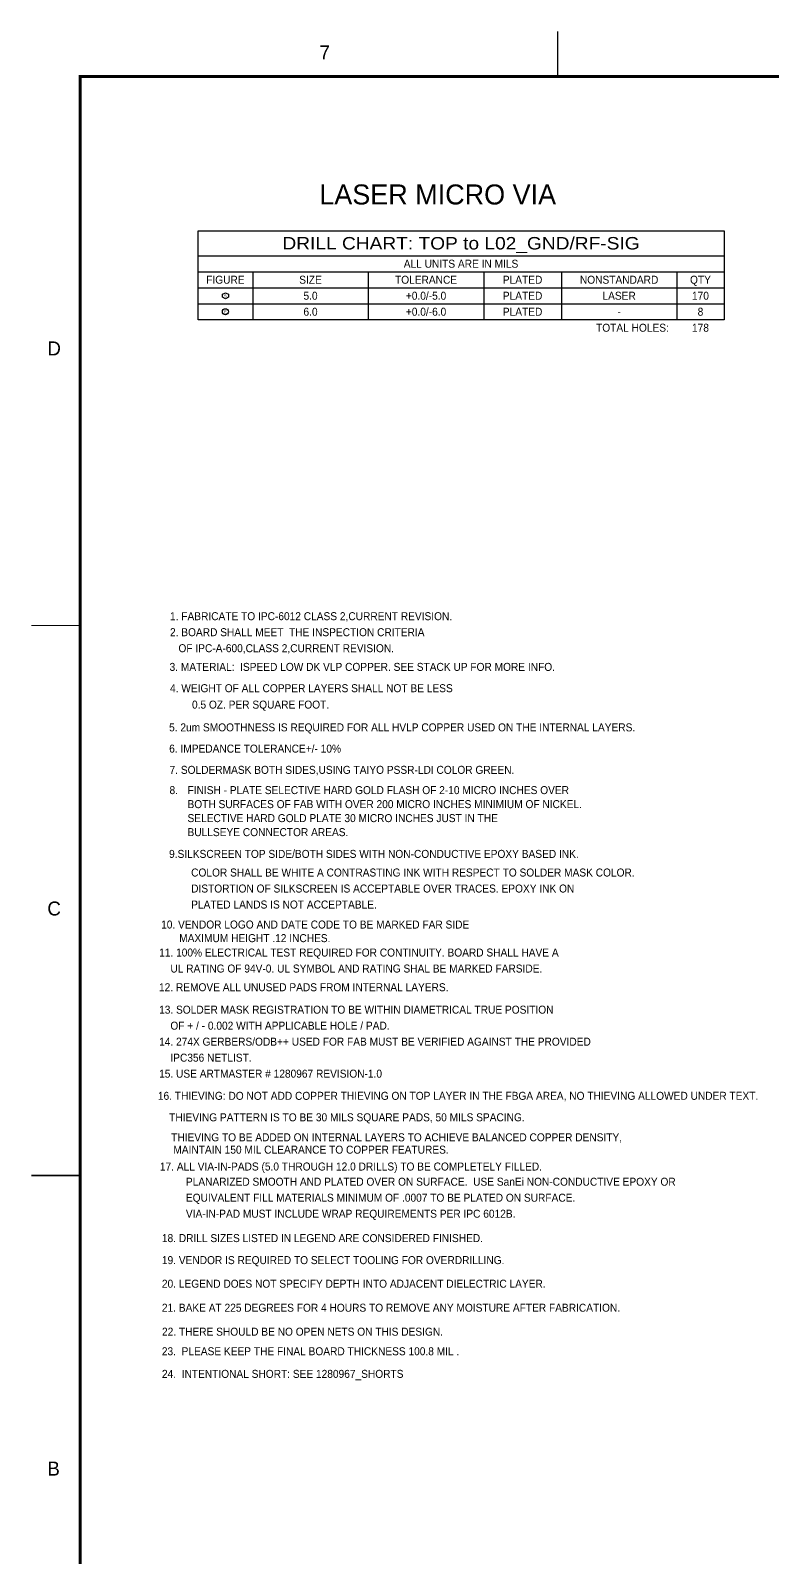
# Model space of a CAD drawing. Extents: x -13164 to 30582, y -10288 to 18382.
# Drawn here: x -13164 to -3895, y -701 to 18382 of the extents above; entities that cross this region are included whole.
import ezdxf
from ezdxf.enums import TextEntityAlignment as Align

# ---------------------------------------------------------------- set-up
doc = ezdxf.new("R2010")
doc.units = 0
for name, color, linetype in [('BG_FAB_NOTES', 2, 'CONTINUOUS'), ('BG_FABRICATION_NOTES', 2, 'CONTINUOUS'), ('DF_OUTLINE', 110, 'CONTINUOUS'), ('MA_NCLEGEND-1-2', 12, 'CONTINUOUS')]:
    doc.layers.add(name, color=color, linetype=linetype)

# ---------------------------------------------------------------- blocks, each defined once
blk = doc.blocks.new('FIGURE_CIRCLE')
blk.add_circle((0, 0), 0.5)
blk = doc.blocks.new('FIGURE_HEX')
blk.add_lwpolyline([(-0.5, 0), (-0.25, 0.5), (0.25, 0.5), (0.5, 0), (0.25, -0.5), (-0.25, -0.5)], close=True)

msp = doc.modelspace()

# ---------------------------------------------------------------- linework, layer by layer
at = {"layer": 'DF_OUTLINE'}
for points, const_width in [([(-6578.35, 17822.441), (-6578.35, 18372.441)], 20.079), ([(-12543.311, -9692.519), (29956.689, -9692.519), (29956.689, 17807.481), (-12543.311, 17807.481), (-12543.311, -9692.519)], 40.161), ([(-12553.547, 10947.24), (-13153.547, 10947.24)], 14.961), ([(-12553.547, 4072.441), (-13153.547, 4072.441)], 20.079)]:
    msp.add_lwpolyline(points, dxfattribs=dict(at, const_width=const_width))
at = {"layer": 'MA_NCLEGEND-1-2'}
msp.add_lwpolyline([(-11071.4479, 14768.133), (-11071.4479, 15879.951), (-4499.2699, 15879.951), (-4499.2699, 14768.133)], close=True, dxfattribs=at)
for points in [[(-11071.4479, 15568.133), (-4499.2699, 15568.133)], [(-11071.4479, 15368.133), (-4499.2699, 15368.133)], [(-10387.2229, 15368.133), (-10387.2229, 14768.133)], [(-8943.9739, 15368.133), (-8943.9739, 14768.133)], [(-7500.7249, 15368.133), (-7500.7249, 14768.133)], [(-6531.8659, 15368.133), (-6531.8659, 14768.133)], [(-5088.6169, 15368.133), (-5088.6169, 14768.133)], [(-11071.4479, 15168.133), (-4499.2699, 15168.133)], [(-11071.4479, 14968.133), (-4499.2699, 14968.133)]]:
    msp.add_lwpolyline(points, dxfattribs=at)

# ---------------------------------------------------------------- block references
at = {"layer": 'MA_NCLEGEND-1-2', "xscale": 75, "yscale": 75, "rotation": 90}
msp.add_blockref('FIGURE_HEX', (-10729.3354, 15068.133), dxfattribs=at)
at = {"layer": 'MA_NCLEGEND-1-2', "xscale": 75, "yscale": 75}
msp.add_blockref('FIGURE_CIRCLE', (-10729.3354, 14868.133), dxfattribs=at)

# ---------------------------------------------------------------- texts
at = {"layer": 'BG_FAB_NOTES'}
for s, height, width, p in [('LASER MICRO VIA', 250, 1.007872, (-9556.0511, 16208.8243)), ('23.  PLEASE KEEP THE FINAL BOARD THICKNESS 100.8 MIL .', 100, 0.94878, (-11523.0743, 1826.1789)), ('24.  INTENTIONAL SHORT: SEE 1280967_SHORTS', 100, 0.94878, (-11521.9937, 1543.6966))]:
    msp.add_text(s, height=height, dxfattribs=dict(at, width=width)).set_placement(p)
at = {"layer": 'BG_FABRICATION_NOTES', "width": 0.94878}
for s, p in [('1. FABRICATE TO IPC-6012 CLASS 2,CURRENT REVISION.', (-11421.4172, 11012.9866)), ('2. BOARD SHALL MEET  THE INSPECTION CRITERIA', (-11421.4172, 10812.9866)), ('   OF IPC-A-600,CLASS 2,CURRENT REVISION.', (-11421.4172, 10612.9866)), ('3. MATERIAL:  ISPEED LOW DK VLP COPPER. SEE STACK UP FOR MORE INFO.', (-11426.5742, 10379.4076)), ('4. WEIGHT OF ALL COPPER LAYERS SHALL NOT BE LESS', (-11421.4172, 10112.9866)), ('0.5 OZ. PER SQUARE FOOT.', (-11146.4172, 9907.9866)), ('5. 2um SMOOTHNESS IS REQUIRED FOR ALL HVLP COPPER USED ON THE INTERNAL LAYERS.', (-11432.638, 9623.382)), ('6. IMPEDANCE TOLERANCE+/- 10%', (-11431.4172, 9357.9866)), ('7. SOLDERMASK BOTH SIDES,USING TAIYO PSSR-LDI COLOR GREEN.', (-11426.6962, 9092.6366)), ('8.', (-11427.1713, 8839.3871)), ('FINISH - PLATE SELECTIVE HARD GOLD FLASH OF 2-10 MICRO INCHES OVER', (-11202.3723, 8839.3871)), ('SELECTIVE HARD GOLD PLATE 30 MICRO INCHES JUST IN THE', (-11202.3723, 8489.3871)), ('BOTH SURFACES OF FAB WITH OVER 200 MICRO INCHES MINIMIUM OF NICKEL.', (-11202.3723, 8664.1861)), ('BULLSEYE CONNECTOR AREAS.', (-11202.3723, 8314.1861)), ('9.SILKSCREEN TOP SIDE/BOTH SIDES WITH NON-CONDUCTIVE EPOXY BASED INK.', (-11432.8118, 8042.1635)), ('COLOR SHALL BE WHITE A CONTRASTING INK WITH RESPECT TO SOLDER MASK COLOR.', (-11157.0933, 7809.4581)), ('DISTORTION OF SILKSCREEN IS ACCEPTABLE OVER TRACES. EPOXY INK ON', (-11157.0933, 7609.4581)), ('PLATED LANDS IS NOT ACCEPTABLE.', (-11157.0933, 7409.4581)), ('10. VENDOR LOGO AND DATE CODE TO BE MARKED FAR SIDE', (-11532.0933, 7159.4581)), ('   MAXIMUM HEIGHT .12 INCHES.', (-11412.0933, 6989.4581)), ('11. 100% ELECTRICAL TEST REQUIRED FOR CONTINUITY. BOARD SHALL HAVE A', (-11557.0933, 6809.4581)), ('    UL RATING OF 94V-0. UL SYMBOL AND RATING SHAL BE MARKED FARSIDE.', (-11557.0933, 6609.4581)), ('12. REMOVE ALL UNUSED PADS FROM INTERNAL LAYERS.', (-11558.7869, 6375.7097)), ('13. SOLDER MASK REGISTRATION TO BE WITHIN DIAMETRICAL TRUE POSITION', (-11557.6269, 6095.4459)), ('    OF + / - 0.002 WITH APPLICABLE HOLE / PAD.', (-11557.6269, 5895.4459)), ('14. 274X GERBERS/ODB++ USED FOR FAB MUST BE VERIFIED AGAINST THE PROVIDED', (-11557.6269, 5695.4459)), ('    IPC356 NETLIST.', (-11557.6269, 5495.4459)), ('15. USE ARTMASTER # 1280967 REVISION-1.0', (-11557.6269, 5295.4459)), ('16. THIEVING: DO NOT ADD COPPER THIEVING ON TOP LAYER IN THE FBGA AREA, NO THIEVING ALLOWED UNDER TEXT.', (-11572.5879, 5018.6739)), ('    THIEVING PATTERN IS TO BE 30 MILS SQUARE PADS, 50 MILS SPACING.', (-11572.5879, 4750.1739)), ('    THIEVING TO BE ADDED ON INTERNAL LAYERS TO ACHIEVE BALANCED COPPER DENSITY,', (-11547.3869, 4500.1739)), ('    MAINTAIN 150 MIL CLEARANCE TO COPPER FEATURES.', (-11520.6588, 4345.6251)), ('17. ALL VIA-IN-PADS (5.0 THROUGH 12.0 DRILLS) TO BE COMPLETELY FILLED.', (-11547.3869, 4135.1739)), ('PLANARIZED SMOOTH AND PLATED OVER ON SURFACE.  USE SanEi NON-CONDUCTIVE EPOXY OR', (-11222.5879, 3945.1739)), ('EQUIVALENT FILL MATERIALS MINIMUM OF .0007 TO BE PLATED ON SURFACE.', (-11222.5879, 3745.1739)), ('VIA-IN-PAD MUST INCLUDE WRAP REQUIREMENTS PER IPC 6012B.', (-11222.5879, 3545.1739)), ('18. DRILL SIZES LISTED IN LEGEND ARE CONSIDERED FINISHED.', (-11522.5879, 3240.4459)), ('19. VENDOR IS REQUIRED TO SELECT TOOLING FOR OVERDRILLING.', (-11522.5879, 2965.2529)), ('20. LEGEND DOES NOT SPECIFY DEPTH INTO ADJACENT DIELECTRIC LAYER.', (-11522.5879, 2670.3749)), ('21. BAKE AT 225 DEGREES FOR 4 HOURS TO REMOVE ANY MOISTURE AFTER FABRICATION.', (-11522.5879, 2370.3749)), ('22. THERE SHOULD BE NO OPEN NETS ON THIS DESIGN.', (-11521.4069, 2070.7649))]:
    msp.add_text(s, height=100, dxfattribs=at).set_placement(p)
at = {"layer": 'DF_OUTLINE', "width": 1.002231}
for s, p in [('7', (-9553.547, 18022.441)), ('D', (-12953.547, 14322.441)), ('C', (-12953.547, 7322.441)), ('B', (-12953.547, 322.441))]:
    msp.add_text(s, height=174.799, dxfattribs=at).set_placement(p)
at = {"layer": 'MA_NCLEGEND-1-2'}
for s, height, width, p in [('DRILL CHART: TOP to L02_GND/RF-SIG', 155.909, 1.146438, (-7785.3589, 15646.0875)), ('ALL UNITS ARE IN MILS', 100, 0.94878, (-7785.3589, 15418.133)), ('FIGURE', 100, 0.94878, (-10729.3354, 15218.133)), ('SIZE', 100, 0.94878, (-9665.5984, 15218.133)), ('TOLERANCE', 100, 0.94878, (-8222.3494, 15218.133)), ('PLATED', 100, 0.94878, (-7016.2954, 15218.133)), ('NONSTANDARD', 100, 0.94878, (-5810.2414, 15218.133)), ('QTY', 100, 0.94878, (-4793.9434, 15218.133)), ('5.0', 100, 0.94878, (-9665.5984, 15018.133)), ('+0.0/-5.0', 100, 0.94878, (-8222.3494, 15018.133)), ('PLATED', 100, 0.94878, (-7016.2954, 15018.133)), ('LASER', 100, 0.94878, (-5810.2414, 15018.133)), ('170', 100, 0.94878, (-4793.9434, 15018.133)), ('6.0', 100, 0.94878, (-9665.5984, 14818.133)), ('+0.0/-6.0', 100, 0.94878, (-8222.3494, 14818.133)), ('PLATED', 100, 0.94878, (-7016.2954, 14818.133)), ('8', 100, 0.94878, (-4793.9434, 14818.133)), ('-', 100, 0.94878, (-5810.2414, 14818.133)), ('178', 100, 0.94878, (-4793.9434, 14618.133))]:
    msp.add_text(s, height=height, dxfattribs=dict(at, width=width)).set_placement(p, align=Align.CENTER)
for s, p in [('5', (-10729.3354, 15068.133)), ('E', (-10729.3354, 14868.133))]:
    msp.add_text(s, height=37.5, dxfattribs=at).set_placement(p, align=Align.MIDDLE_CENTER)
at = {"layer": 'MA_NCLEGEND-1-2', "width": 0.94878}
msp.add_text('TOTAL HOLES:', height=100, dxfattribs=at).set_placement((-5188.6169, 14618.133), align=Align.RIGHT)

doc.saveas('drawing.dxf')
